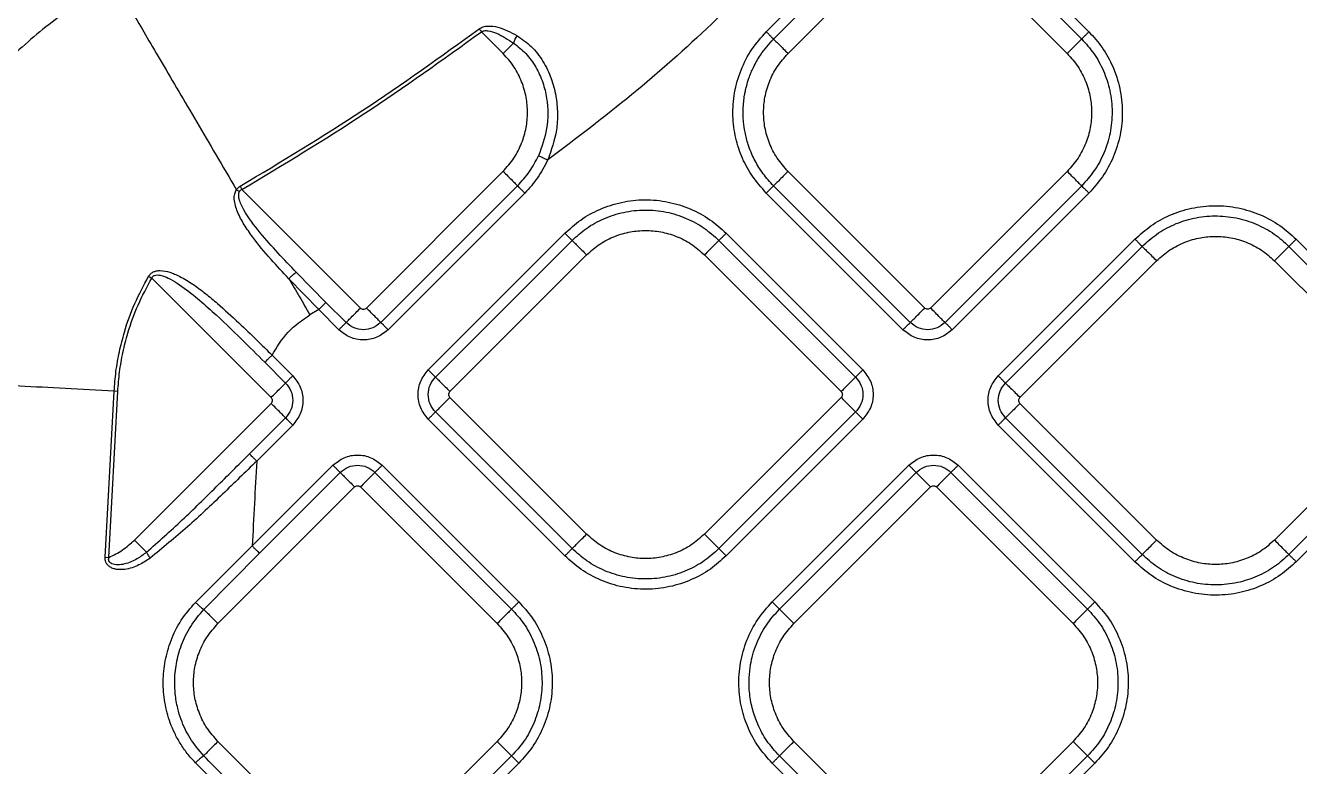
# Model space of a CAD drawing. Extents: x 832 to 912, y 781 to 934.
# Drawn here: x 866.06 to 872.2, y 847.7 to 851.27 of the extents above; entities that cross this region are included whole.
import ezdxf

# ---------------------------------------------------------------- set-up
doc = ezdxf.new("R2010")
doc.units = 0
doc.header["$MEASUREMENT"] = 0
doc.layers.add('1', color=4, linetype='Continuous')

# ---------------------------------------------------------------- blocks, each defined once
blk = doc.blocks.new('2026 SOVEREIGN HL')
at = {"layer": '1', "color": 3, "linetype": 'Continuous', "lineweight": 25}
for p, q in [((37.9011, 54.1436), (38.5599, 54.8024)), ((38.7974, 54.8024), (39.4562, 54.1436)), ((37.936, 54.1088), (38.5948, 54.7676)), ((38.7625, 54.7676), (39.4213, 54.1088)), ((38.0057, 54.039), (38.6645, 54.6979)), ((38.6928, 54.6979), (39.3516, 54.039)), ((36.6322, 54.0391), (36.5275, 54.1438)), ((36.6322, 53.471), (35.9734, 52.8121)), ((38.6645, 52.8121), (38.0057, 53.4709)), ((39.3516, 53.4709), (38.6928, 52.8121)), ((35.3471, 53.3826), (35.3616, 53.3731)), ((35.3645, 53.3989), (35.3735, 53.3838)), ((35.3735, 53.3838), (35.9451, 52.8121)), ((36.7019, 53.4012), (36.0431, 52.7424)), ((38.5948, 52.7424), (37.936, 53.4012)), ((39.4213, 53.4012), (38.7625, 52.7424)), ((36.7368, 53.3664), (36.078, 52.7076)), ((38.5599, 52.7076), (37.9011, 53.3664)), ((39.4562, 53.3664), (38.7974, 52.7076)), ((36.2715, 52.514), (36.9303, 53.1728)), ((36.3064, 52.4792), (36.9652, 53.138)), ((37.6728, 53.138), (38.3316, 52.4792)), ((37.7076, 53.1728), (38.3664, 52.514)), ((39.0194, 52.4855), (39.6782, 53.1443)), ((40.4555, 53.1443), (41.1143, 52.4855)), ((36.3761, 52.4094), (37.0349, 53.0683)), ((37.603, 53.0683), (38.2619, 52.4094)), ((39.0543, 52.4506), (39.7131, 53.1095)), ((40.4207, 53.1095), (41.0795, 52.4506)), ((39.124, 52.3809), (39.7828, 53.0397)), ((40.3509, 53.0397), (41.0098, 52.3809)), ((35.5139, 52.3809), (34.9387, 52.9561)), ((35.7435, 52.8045), (35.5992, 52.9535)), ((35.6362, 52.9835), (35.7784, 52.8394)), ((35.7784, 52.8394), (35.8754, 52.7424)), ((35.7435, 52.8045), (35.7014, 52.7797)), ((35.8405, 52.7076), (35.7435, 52.8045)), ((35.5185, 52.5854), (35.6185, 52.4855)), ((35.5836, 52.4506), (35.4837, 52.5506)), ((34.7142, 51.6107), (34.7574, 52.4108)), ((34.7318, 51.6097), (34.775, 52.4098)), ((34.775, 52.4098), (34.7574, 52.4108)), ((34.8551, 51.6938), (35.5139, 52.3526)), ((37.0349, 51.7223), (36.3761, 52.3812)), ((38.2619, 52.3812), (37.603, 51.7223)), ((39.7828, 51.6938), (39.124, 52.3526)), ((41.0098, 52.3526), (40.3509, 51.6938)), ((35.4098, 52.1091), (35.5836, 52.2829)), ((36.9303, 51.6178), (36.2715, 52.2766)), ((36.9652, 51.6526), (36.3064, 52.3114)), ((38.3316, 52.3114), (37.6728, 51.6526)), ((38.3664, 52.2766), (37.7076, 51.6178)), ((39.7131, 51.6241), (39.0543, 52.2829)), ((41.0795, 52.2829), (40.4207, 51.6241)), ((35.6185, 52.248), (35.4446, 52.0742)), ((39.6782, 51.5892), (39.0194, 52.248)), ((41.1143, 52.248), (40.4555, 51.5892)), ((35.4227, 51.6652), (35.812, 52.0545)), ((35.4575, 51.6303), (35.8469, 52.0197)), ((36.0146, 52.0197), (36.6734, 51.3608)), ((36.0495, 52.0545), (36.7083, 51.3957)), ((37.9296, 51.3957), (38.5884, 52.0545)), ((37.9645, 51.3609), (38.6233, 52.0197)), ((38.791, 52.0197), (39.4499, 51.3609)), ((38.8259, 52.0545), (39.4847, 51.3957)), ((35.2578, 51.2911), (35.9166, 51.9499)), ((35.9449, 51.9499), (36.6037, 51.2911)), ((38.0342, 51.2911), (38.693, 51.95)), ((38.7213, 51.95), (39.3801, 51.2911)), ((35.1494, 51.3934), (35.4227, 51.6652)), ((34.7142, 51.6107), (34.7318, 51.6097)), ((35.1898, 51.3591), (35.4575, 51.6303)), ((35.9166, 50.0642), (35.2578, 50.723)), ((36.6037, 50.723), (35.9449, 50.0642)), ((38.693, 50.0642), (38.0342, 50.723)), ((39.3801, 50.723), (38.7213, 50.0642)), ((36.6734, 50.6533), (36.0146, 49.9945)), ((36.7083, 50.6184), (36.0495, 49.9596)), ((38.5884, 49.9597), (37.9296, 50.6185)), ((38.6233, 49.9945), (37.9645, 50.6533)), ((39.4499, 50.6533), (38.791, 49.9945)), ((39.4847, 50.6185), (38.8259, 49.9597))]:
    blk.add_line(p, q, dxfattribs=at)
for points, knots in [([(38.3125, 54.9421), (38.2081, 54.8085), (37.9986, 54.5407), (37.6399, 54.1761), (37.2569, 53.8354), (36.9842, 53.6291), (36.8477, 53.5259)], [0, 0, 0, 0, 0.2486288, 0.4985175, 0.7490669, 1, 1, 1, 1]), ([(34.7558, 54.3886), (34.6702, 54.3357), (34.4992, 54.2301), (34.2689, 54.0358), (34.0622, 53.8189), (33.8835, 53.5799), (33.735, 53.3228), (33.6187, 53.0513), (33.5483, 52.8106), (33.5152, 52.6377), (33.5028, 52.5497), (33.4977, 52.5072), (33.4957, 52.4886), (33.4949, 52.4804)], [0, 0, 0, 0, 0.1253153, 0.2503402, 0.3753386, 0.5002902, 0.6252126, 0.7501247, 0.8750362, 0.9450111, 0.9758213, 0.9893414, 1, 1, 1, 1]), ([(34.7558, 54.3886), (34.7696, 54.365), (34.7973, 54.3179), (34.8518, 54.2252), (34.9151, 54.1176), (34.9873, 53.9947), (35.0674, 53.8584), (35.1547, 53.7098), (35.2478, 53.5514), (35.314, 53.4389), (35.3471, 53.3826)], [0, 0, 0, 0, 0.125002, 0.2500043, 0.3750031, 0.5000027, 0.6250016, 0.7500015, 0.8750014, 1, 1, 1, 1]), ([(36.5169, 54.1578), (36.5231, 54.1615), (36.5362, 54.1692), (36.5676, 54.1732), (36.625, 54.1646), (36.669, 54.1415), (36.6989, 54.1257)], [0, 0, 0, 0, 0.1062475, 0.2282362, 0.4743518, 1, 1, 1, 1]), ([(35.3645, 53.3989), (35.5634, 53.5184), (35.9581, 53.7554), (36.3316, 54.0244), (36.5169, 54.1578)], [0, 0, 0, 0, 0.504019, 1, 1, 1, 1]), ([(35.3735, 53.3838), (35.5726, 53.5034), (35.9678, 53.7408), (36.3419, 54.0101), (36.5275, 54.1438)], [0, 0, 0, 0, 0.503895, 1, 1, 1, 1]), ([(36.5169, 54.1578), (36.5187, 54.1556), (36.5221, 54.151), (36.5257, 54.1462), (36.5275, 54.1438)], [0, 0, 0, 0, 0.500001, 1, 1, 1, 1]), ([(36.5275, 54.1438), (36.5298, 54.145), (36.5345, 54.1475), (36.5457, 54.1496), (36.5685, 54.1484), (36.6177, 54.1313), (36.6559, 54.1066), (36.6825, 54.0894)], [0, 0, 0, 0, 0.0444506, 0.0918157, 0.1968995, 0.4413526, 1, 1, 1, 1]), ([(36.6989, 54.1257), (36.6971, 54.1226), (36.6935, 54.1164), (36.6889, 54.1068), (36.685, 54.0975), (36.6833, 54.0921), (36.6825, 54.0894)], [0, 0, 0, 0, 0.25, 0.499995, 0.750002, 1, 1, 1, 1]), ([(36.6989, 54.1257), (36.7229, 54.1092), (36.7719, 54.0754), (36.8268, 54.0026), (36.8663, 53.9211), (36.8888, 53.8359), (36.8963, 53.7521), (36.8906, 53.6466), (36.8647, 53.5736), (36.8477, 53.5259)], [0, 0, 0, 0, 0.1327142, 0.2706824, 0.4065145, 0.536596, 0.6602248, 0.7781347, 1, 1, 1, 1]), ([(37.9011, 53.3664), (37.8778, 53.3924), (37.8323, 53.4431), (37.7835, 53.5337), (37.7506, 53.632), (37.7367, 53.7393), (37.7446, 53.851), (37.7759, 53.9599), (37.8273, 54.0607), (37.8767, 54.1162), (37.9011, 54.1436)], [0, 0, 0, 0, 0.1214423, 0.2362883, 0.355187, 0.4805473, 0.6103284, 0.7419905, 0.8727673, 1, 1, 1, 1]), ([(37.936, 53.4012), (37.927, 53.4106), (37.9093, 53.4291), (37.8858, 53.459), (37.865, 53.4897), (37.8469, 53.5213), (37.8349, 53.5461), (37.8238, 53.5722), (37.811, 53.6069), (37.7984, 53.6556), (37.7916, 53.7027), (37.7893, 53.7405), (37.7894, 53.7727), (37.7917, 53.8056), (37.7955, 53.8339), (37.8002, 53.8588), (37.8066, 53.8864), (37.8184, 53.9251), (37.8353, 53.9659), (37.8546, 54.0025), (37.8838, 54.0506), (37.9137, 54.0839), (37.936, 54.1088)], [0, 0, 0, 0, 0.04945, 0.097843, 0.145077, 0.191069, 0.2366, 0.250316, 0.299441, 0.377797, 0.441722, 0.480769, 0.522423, 0.564464, 0.606802, 0.631411, 0.661242, 0.714856, 0.78586, 0.829518, 0.872872, 1, 1, 1, 1]), ([(37.9011, 54.1436), (37.905, 54.1397), (37.9132, 54.1316), (37.9241, 54.1206), (37.9327, 54.1121), (37.9349, 54.1099), (37.936, 54.1088)], [0, 0, 0, 0, 0.2364496, 0.4921001, 0.7520563, 1, 1, 1, 1]), ([(37.936, 54.1088), (37.9382, 54.1066), (37.9427, 54.1021), (37.9597, 54.0851), (37.9816, 54.0632), (37.9979, 54.0469), (38.0057, 54.039)], [0, 0, 0, 0, 0.247941, 0.507922, 0.763554, 1, 1, 1, 1]), ([(39.4213, 54.1088), (39.4192, 54.1066), (39.4147, 54.1021), (39.3977, 54.0851), (39.3757, 54.0632), (39.3595, 54.0469), (39.3516, 54.039)], [0, 0, 0, 0, 0.2479412, 0.5079225, 0.7635544, 1, 1, 1, 1]), ([(39.4562, 54.1436), (39.4523, 54.1397), (39.4442, 54.1316), (39.4332, 54.1206), (39.4247, 54.1121), (39.4224, 54.1099), (39.4213, 54.1088)], [0, 0, 0, 0, 0.23645, 0.4921, 0.752056, 1, 1, 1, 1]), ([(39.4213, 54.1088), (39.4415, 54.0863), (39.4831, 54.0401), (39.5292, 53.9556), (39.5602, 53.8605), (39.5714, 53.7584), (39.5616, 53.6555), (39.5311, 53.5586), (39.4847, 53.4718), (39.4421, 53.4243), (39.4213, 53.4012)], [0, 0, 0, 0, 0.11509, 0.237016, 0.364588, 0.495523, 0.627141, 0.756681, 0.881633, 1, 1, 1, 1]), ([(39.4562, 54.1436), (39.4784, 54.119), (39.5241, 54.0682), (39.5746, 53.9754), (39.6088, 53.8709), (39.6211, 53.7587), (39.6102, 53.6457), (39.5768, 53.5393), (39.5258, 53.4439), (39.479, 53.3917), (39.4562, 53.3664)], [0, 0, 0, 0, 0.11509, 0.237017, 0.364589, 0.495523, 0.627141, 0.756681, 0.881634, 1, 1, 1, 1]), ([(36.6825, 54.0894), (36.6788, 54.0857), (36.6716, 54.0785), (36.6587, 54.0656), (36.6455, 54.0524), (36.6366, 54.0434), (36.6322, 54.0391)], [0, 0, 0, 0, 0.262682, 0.519984, 0.766999, 1, 1, 1, 1]), ([(36.6825, 54.0894), (36.7031, 54.0734), (36.7451, 54.0407), (36.7919, 53.9744), (36.8254, 53.9008), (36.8494, 53.8015), (36.8511, 53.6783), (36.8186, 53.5893), (36.8029, 53.5465)], [0, 0, 0, 0, 0.131196, 0.26787, 0.402963, 0.532947, 0.775167, 1, 1, 1, 1]), ([(36.6322, 53.471), (36.6506, 53.4917), (36.6869, 53.5327), (36.7236, 53.6053), (36.7453, 53.68), (36.7521, 53.755), (36.7453, 53.83), (36.7236, 53.9047), (36.6869, 53.9774), (36.6506, 54.0184), (36.6322, 54.0391)], [0, 0, 0, 0, 0.131359, 0.259989, 0.383484, 0.5, 0.616516, 0.740011, 0.868641, 1, 1, 1, 1]), ([(38.0057, 53.4709), (37.9873, 53.4916), (37.951, 53.5326), (37.9143, 53.6053), (37.8926, 53.68), (37.8858, 53.755), (37.8926, 53.83), (37.9143, 53.9047), (37.951, 53.9774), (37.9873, 54.0183), (38.0057, 54.039)], [0, 0, 0, 0, 0.13136, 0.259989, 0.383484, 0.5, 0.616517, 0.740011, 0.86864, 1, 1, 1, 1]), ([(39.3516, 54.039), (39.37, 54.0183), (39.4064, 53.9774), (39.443, 53.9047), (39.4647, 53.83), (39.4715, 53.755), (39.4647, 53.68), (39.443, 53.6053), (39.4064, 53.5326), (39.37, 53.4916), (39.3516, 53.4709)], [0, 0, 0, 0, 0.131359, 0.259988, 0.383483, 0.5, 0.616516, 0.740012, 0.868641, 1, 1, 1, 1]), ([(36.7019, 53.4012), (36.7221, 53.4234), (36.7623, 53.4673), (36.7894, 53.5202), (36.8029, 53.5465)], [0, 0, 0, 0, 0.5039701, 1, 1, 1, 1]), ([(36.8477, 53.5259), (36.8324, 53.4961), (36.8024, 53.438), (36.7583, 53.3898), (36.7368, 53.3664)], [0, 0, 0, 0, 0.513555, 1, 1, 1, 1]), ([(36.8029, 53.5465), (36.8044, 53.5458), (36.8072, 53.5445), (36.8179, 53.5396), (36.8318, 53.5332), (36.8424, 53.5284), (36.8477, 53.5259)], [0, 0, 0, 0, 0.249998, 0.49999, 0.749994, 1, 1, 1, 1]), ([(36.6322, 53.471), (36.64, 53.4631), (36.6563, 53.4469), (36.6782, 53.4249), (36.6953, 53.4079), (36.6997, 53.4034), (36.7019, 53.4012)], [0, 0, 0, 0, 0.236442, 0.492075, 0.752058, 1, 1, 1, 1]), ([(38.0057, 53.4709), (37.9979, 53.4631), (37.9816, 53.4468), (37.9597, 53.4249), (37.9427, 53.4079), (37.9382, 53.4034), (37.936, 53.4012)], [0, 0, 0, 0, 0.236443, 0.492076, 0.752057, 1, 1, 1, 1]), ([(39.4213, 53.4012), (39.4192, 53.4034), (39.4147, 53.4079), (39.3977, 53.4249), (39.3757, 53.4468), (39.3595, 53.4631), (39.3516, 53.4709)], [0, 0, 0, 0, 0.247943, 0.507925, 0.763557, 1, 1, 1, 1]), ([(35.5992, 52.9535), (35.5704, 52.9844), (35.5094, 53.0496), (35.437, 53.136), (35.3837, 53.2129), (35.3511, 53.2731), (35.3356, 53.3241), (35.3364, 53.3616), (35.3437, 53.376), (35.3471, 53.3826)], [0, 0, 0, 0, 0.239949, 0.506613, 0.646277, 0.784393, 0.907957, 0.958227, 1, 1, 1, 1]), ([(35.3471, 53.3826), (35.3495, 53.3858), (35.3544, 53.3923), (35.3612, 53.3967), (35.3645, 53.3989)], [0, 0, 0, 0, 0.507812, 1, 1, 1, 1]), ([(35.6362, 52.9835), (35.5763, 53.0461), (35.4845, 53.142), (35.3936, 53.2614), (35.3617, 53.3256), (35.3571, 53.354), (35.3584, 53.3662), (35.3606, 53.3709), (35.3616, 53.3731)], [0, 0, 0, 0, 0.526928, 0.807652, 0.924998, 0.968044, 0.985189, 1, 1, 1, 1]), ([(35.3735, 53.3838), (35.3711, 53.3825), (35.3662, 53.3799), (35.3631, 53.3754), (35.3616, 53.3731)], [0, 0, 0, 0, 0.495509, 1, 1, 1, 1]), ([(36.7368, 53.3664), (36.7329, 53.3703), (36.7247, 53.3784), (36.7138, 53.3894), (36.7053, 53.3979), (36.703, 53.4001), (36.7019, 53.4012)], [0, 0, 0, 0, 0.236444, 0.492096, 0.752054, 1, 1, 1, 1]), ([(37.936, 53.4012), (37.9349, 53.4001), (37.9327, 53.3979), (37.9241, 53.3894), (37.9132, 53.3784), (37.905, 53.3703), (37.9011, 53.3664)], [0, 0, 0, 0, 0.247943, 0.507904, 0.763555, 1, 1, 1, 1]), ([(39.4562, 53.3664), (39.4523, 53.3703), (39.4442, 53.3784), (39.4332, 53.3894), (39.4247, 53.3979), (39.4224, 53.4001), (39.4213, 53.4012)], [0, 0, 0, 0, 0.236445, 0.492097, 0.752057, 1, 1, 1, 1]), ([(36.9303, 53.1728), (36.955, 53.195), (37.0057, 53.2407), (37.0985, 53.2913), (37.203, 53.3254), (37.3153, 53.3377), (37.4282, 53.3269), (37.5347, 53.2934), (37.6301, 53.2424), (37.6822, 53.1956), (37.7076, 53.1728)], [0, 0, 0, 0, 0.11509, 0.237016, 0.364589, 0.495523, 0.627141, 0.756681, 0.881633, 1, 1, 1, 1]), ([(36.9652, 53.138), (36.9876, 53.1582), (37.0338, 53.1998), (37.1183, 53.2458), (37.2134, 53.2768), (37.3156, 53.288), (37.4184, 53.2782), (37.5153, 53.2478), (37.6022, 53.2013), (37.6496, 53.1587), (37.6728, 53.138)], [0, 0, 0, 0, 0.11509, 0.237016, 0.364589, 0.495522, 0.62714, 0.756681, 0.881633, 1, 1, 1, 1]), ([(39.6782, 53.1443), (39.7029, 53.1665), (39.7536, 53.2122), (39.8464, 53.2628), (39.9509, 53.2969), (40.0632, 53.3092), (40.1761, 53.2983), (40.2826, 53.2649), (40.378, 53.2139), (40.4301, 53.1671), (40.4555, 53.1443)], [0, 0, 0, 0, 0.11509, 0.237017, 0.364589, 0.495523, 0.627141, 0.756681, 0.881633, 1, 1, 1, 1]), ([(39.7131, 53.1095), (39.7355, 53.1297), (39.7817, 53.1712), (39.8662, 53.2173), (39.9613, 53.2483), (40.0635, 53.2595), (40.1663, 53.2497), (40.2632, 53.2193), (40.3501, 53.1728), (40.3975, 53.1302), (40.4207, 53.1095)], [0, 0, 0, 0, 0.115089, 0.237016, 0.364589, 0.495523, 0.627141, 0.756681, 0.881633, 1, 1, 1, 1]), ([(37.0349, 53.0683), (37.0556, 53.0866), (37.0966, 53.123), (37.1693, 53.1596), (37.244, 53.1813), (37.319, 53.1881), (37.394, 53.1813), (37.4687, 53.1596), (37.5413, 53.123), (37.5823, 53.0866), (37.603, 53.0683)], [0, 0, 0, 0, 0.131359, 0.259989, 0.383484, 0.5, 0.616516, 0.740011, 0.868641, 1, 1, 1, 1]), ([(36.9303, 53.1728), (36.9342, 53.1689), (36.9424, 53.1608), (36.9534, 53.1498), (36.9619, 53.1413), (36.9641, 53.1391), (36.9652, 53.138)], [0, 0, 0, 0, 0.2364509, 0.4921013, 0.7520564, 1, 1, 1, 1]), ([(36.9652, 53.138), (36.9674, 53.1358), (36.9719, 53.1313), (36.9889, 53.1143), (37.0108, 53.0924), (37.0271, 53.0761), (37.0349, 53.0683)], [0, 0, 0, 0, 0.247941, 0.507922, 0.763554, 1, 1, 1, 1]), ([(37.6728, 53.138), (37.6706, 53.1358), (37.6661, 53.1313), (37.6491, 53.1143), (37.6271, 53.0924), (37.6109, 53.0761), (37.603, 53.0683)], [0, 0, 0, 0, 0.247941, 0.507923, 0.763554, 1, 1, 1, 1]), ([(37.7076, 53.1728), (37.7037, 53.1689), (37.6956, 53.1608), (37.6846, 53.1498), (37.6761, 53.1413), (37.6738, 53.1391), (37.6728, 53.138)], [0, 0, 0, 0, 0.2364508, 0.4921011, 0.7520561, 1, 1, 1, 1]), ([(39.6782, 53.1443), (39.6821, 53.1404), (39.6903, 53.1323), (39.7013, 53.1213), (39.7098, 53.1128), (39.712, 53.1106), (39.7131, 53.1095)], [0, 0, 0, 0, 0.236445, 0.492097, 0.752057, 1, 1, 1, 1]), ([(39.7828, 53.0397), (39.8035, 53.0581), (39.8445, 53.0945), (39.9172, 53.1311), (39.9919, 53.1528), (40.0669, 53.1596), (40.1419, 53.1528), (40.2166, 53.1311), (40.2892, 53.0945), (40.3302, 53.0581), (40.3509, 53.0397)], [0, 0, 0, 0, 0.131359, 0.259988, 0.383484, 0.5, 0.616516, 0.740012, 0.868641, 1, 1, 1, 1]), ([(40.4555, 53.1443), (40.4516, 53.1404), (40.4435, 53.1323), (40.4325, 53.1213), (40.424, 53.1128), (40.4217, 53.1106), (40.4207, 53.1095)], [0, 0, 0, 0, 0.236445, 0.492097, 0.752057, 1, 1, 1, 1]), ([(39.7131, 53.1095), (39.7153, 53.1073), (39.7198, 53.1028), (39.7368, 53.0858), (39.7587, 53.0638), (39.775, 53.0476), (39.7828, 53.0397)], [0, 0, 0, 0, 0.247943, 0.507925, 0.763557, 1, 1, 1, 1]), ([(40.4207, 53.1095), (40.4185, 53.1073), (40.414, 53.1028), (40.397, 53.0858), (40.375, 53.0638), (40.3588, 53.0476), (40.3509, 53.0397)], [0, 0, 0, 0, 0.247943, 0.507924, 0.763557, 1, 1, 1, 1]), ([(34.7574, 52.4108), (34.7599, 52.4426), (34.7648, 52.5066), (34.7816, 52.6019), (34.8097, 52.712), (34.8535, 52.8354), (34.9002, 52.9217), (34.9235, 52.965)], [0, 0, 0, 0, 0.163851, 0.329937, 0.49661, 0.747366, 1, 1, 1, 1]), ([(34.775, 52.4098), (34.7774, 52.4411), (34.7823, 52.5043), (34.7989, 52.5983), (34.8265, 52.7068), (34.8698, 52.8284), (34.9157, 52.9134), (34.9387, 52.9561)], [0, 0, 0, 0, 0.163913, 0.330018, 0.496696, 0.747429, 1, 1, 1, 1]), ([(34.9235, 52.965), (34.9265, 52.9692), (34.9325, 52.9778), (34.9459, 52.9867), (34.9619, 52.9919), (34.9891, 52.994), (35.0189, 52.9876), (35.0499, 52.976), (35.0878, 52.9582), (35.1379, 52.9273), (35.1979, 52.8826), (35.272, 52.8207), (35.354, 52.7454), (35.4411, 52.6617), (35.4941, 52.6094), (35.5185, 52.5854)], [0, 0, 0, 0, 0.020197, 0.040476, 0.062486, 0.087547, 0.150963, 0.185758, 0.223943, 0.322277, 0.424986, 0.5253, 0.707951, 0.865805, 1, 1, 1, 1]), ([(34.9235, 52.965), (34.926, 52.9635), (34.931, 52.9606), (34.9361, 52.9576), (34.9387, 52.9561)], [0, 0, 0, 0, 0.500014, 1, 1, 1, 1]), ([(34.9387, 52.9561), (34.9403, 52.9589), (34.9427, 52.9631), (34.9479, 52.9671), (34.9547, 52.9704), (34.9658, 52.972), (34.9885, 52.9692), (35.0216, 52.9558), (35.0787, 52.9222), (35.1492, 52.8679), (35.2526, 52.777), (35.3634, 52.6703), (35.4469, 52.5872), (35.4837, 52.5506)], [0, 0, 0, 0, 0.013273, 0.020167, 0.027584, 0.045019, 0.067216, 0.125964, 0.197402, 0.351913, 0.504949, 0.781768, 1, 1, 1, 1]), ([(35.6362, 52.9835), (35.6345, 52.9827), (35.6312, 52.981), (35.6222, 52.974), (35.6112, 52.9647), (35.6032, 52.9572), (35.5992, 52.9535)], [0, 0, 0, 0, 0.2500147, 0.5000134, 0.7500053, 1, 1, 1, 1]), ([(35.5992, 52.9535), (35.6162, 52.9246), (35.6502, 52.8668), (35.6843, 52.8087), (35.7014, 52.7797)], [0, 0, 0, 0, 0.500004, 1, 1, 1, 1]), ([(35.7784, 52.8394), (35.7773, 52.8383), (35.7751, 52.8361), (35.7666, 52.8276), (35.7556, 52.8166), (35.7475, 52.8085), (35.7435, 52.8045)], [0, 0, 0, 0, 0.247945, 0.507901, 0.763552, 1, 1, 1, 1]), ([(35.5185, 52.5854), (35.5423, 52.6245), (35.5895, 52.7022), (35.6643, 52.754), (35.7014, 52.7797)], [0, 0, 0, 0, 0.502913, 1, 1, 1, 1]), ([(35.8754, 52.7424), (35.8776, 52.7446), (35.8821, 52.7491), (35.8991, 52.7661), (35.921, 52.788), (35.9373, 52.8043), (35.9451, 52.8121)], [0, 0, 0, 0, 0.247941, 0.507924, 0.763554, 1, 1, 1, 1]), ([(35.9451, 52.8121), (35.9472, 52.8105), (35.9513, 52.8073), (35.9592, 52.8058), (35.9672, 52.8073), (35.9713, 52.8105), (35.9734, 52.8121)], [0, 0, 0, 0, 0.2502254, 0.5, 0.7497746, 1, 1, 1, 1]), ([(36.0431, 52.7424), (36.0409, 52.7446), (36.0365, 52.7491), (36.0195, 52.7661), (35.9975, 52.788), (35.9812, 52.8043), (35.9734, 52.8121)], [0, 0, 0, 0, 0.247332, 0.507095, 0.762967, 1, 1, 1, 1]), ([(38.5948, 52.7424), (38.597, 52.7446), (38.6015, 52.7491), (38.6185, 52.7661), (38.6404, 52.788), (38.6567, 52.8043), (38.6645, 52.8121)], [0, 0, 0, 0, 0.247941, 0.507925, 0.763557, 1, 1, 1, 1]), ([(38.6928, 52.8121), (38.6907, 52.8105), (38.6866, 52.8072), (38.6787, 52.8058), (38.6707, 52.8072), (38.6666, 52.8105), (38.6645, 52.8121)], [0, 0, 0, 0, 0.2502254, 0.5, 0.7497746, 1, 1, 1, 1]), ([(38.7625, 52.7424), (38.7603, 52.7446), (38.7559, 52.749), (38.7389, 52.766), (38.717, 52.788), (38.7007, 52.8043), (38.6928, 52.8121)], [0, 0, 0, 0, 0.2473322, 0.507094, 0.762967, 1, 1, 1, 1]), ([(35.8405, 52.7076), (35.8444, 52.7115), (35.8526, 52.7196), (35.8635, 52.7306), (35.872, 52.7391), (35.8743, 52.7413), (35.8754, 52.7424)], [0, 0, 0, 0, 0.2364486, 0.4920971, 0.7520568, 1, 1, 1, 1]), ([(36.078, 52.7076), (36.0606, 52.6939), (36.0259, 52.6664), (35.9592, 52.6544), (35.8926, 52.6664), (35.8579, 52.6939), (35.8405, 52.7076)], [0, 0, 0, 0, 0.25007, 0.500017, 0.749932, 1, 1, 1, 1]), ([(36.0431, 52.7424), (36.0308, 52.7328), (36.0063, 52.7134), (35.9592, 52.7048), (35.9122, 52.7134), (35.8877, 52.7328), (35.8754, 52.7424)], [0, 0, 0, 0, 0.249876, 0.500013, 0.750138, 1, 1, 1, 1]), ([(36.078, 52.7076), (36.0738, 52.7117), (36.0656, 52.72), (36.0547, 52.7308), (36.0464, 52.7391), (36.0442, 52.7413), (36.0431, 52.7424)], [0, 0, 0, 0, 0.250005, 0.500013, 0.750002, 1, 1, 1, 1]), ([(38.5599, 52.7076), (38.5638, 52.7115), (38.572, 52.7196), (38.583, 52.7306), (38.5915, 52.7391), (38.5937, 52.7413), (38.5948, 52.7424)], [0, 0, 0, 0, 0.2364486, 0.4920971, 0.7520558, 1, 1, 1, 1]), ([(38.7974, 52.7076), (38.78, 52.6938), (38.7453, 52.6664), (38.6787, 52.6543), (38.612, 52.6664), (38.5773, 52.6938), (38.5599, 52.7076)], [0, 0, 0, 0, 0.250067, 0.499983, 0.74993, 1, 1, 1, 1]), ([(38.7625, 52.7424), (38.7503, 52.7327), (38.7257, 52.7134), (38.6787, 52.7048), (38.6316, 52.7134), (38.6071, 52.7327), (38.5948, 52.7424)], [0, 0, 0, 0, 0.249862, 0.499986, 0.750124, 1, 1, 1, 1]), ([(38.7974, 52.7076), (38.7933, 52.7117), (38.785, 52.72), (38.7742, 52.7308), (38.7659, 52.7391), (38.7636, 52.7413), (38.7625, 52.7424)], [0, 0, 0, 0, 0.250006, 0.500014, 0.750005, 1, 1, 1, 1]), ([(35.4837, 52.5506), (35.4848, 52.5517), (35.487, 52.5539), (35.4953, 52.5622), (35.5061, 52.573), (35.5144, 52.5813), (35.5185, 52.5854)], [0, 0, 0, 0, 0.249996, 0.4999872, 0.7500007, 1, 1, 1, 1]), ([(36.2715, 52.2766), (36.2578, 52.2939), (36.2304, 52.3287), (36.2183, 52.3953), (36.2304, 52.4619), (36.2578, 52.4967), (36.2715, 52.514)], [0, 0, 0, 0, 0.2500706, 0.5000178, 0.7499325, 1, 1, 1, 1]), ([(36.2715, 52.514), (36.2754, 52.5101), (36.2836, 52.502), (36.2945, 52.491), (36.303, 52.4825), (36.3053, 52.4803), (36.3064, 52.4792)], [0, 0, 0, 0, 0.236448, 0.492099, 0.752057, 1, 1, 1, 1]), ([(38.3664, 52.514), (38.3623, 52.5099), (38.354, 52.5016), (38.3432, 52.4908), (38.3349, 52.4825), (38.3327, 52.4803), (38.3316, 52.4792)], [0, 0, 0, 0, 0.250006, 0.500011, 0.750005, 1, 1, 1, 1]), ([(38.3664, 52.514), (38.3801, 52.4967), (38.4076, 52.4619), (38.4196, 52.3953), (38.4076, 52.3287), (38.3801, 52.2939), (38.3664, 52.2766)], [0, 0, 0, 0, 0.2500675, 0.4999821, 0.7499291, 1, 1, 1, 1]), ([(34.7574, 52.4108), (34.678, 52.4151), (34.5191, 52.4239), (34.2997, 52.436), (34.0988, 52.4471), (33.9209, 52.4569), (33.7685, 52.4653), (33.645, 52.4721), (33.5496, 52.4774), (33.5131, 52.4794), (33.4949, 52.4804)], [0, 0, 0, 0, 0.124997, 0.249996, 0.374996, 0.499994, 0.624992, 0.74999, 0.874994, 1, 1, 1, 1]), ([(35.5139, 52.3809), (35.5217, 52.3887), (35.538, 52.405), (35.5599, 52.427), (35.5769, 52.444), (35.5814, 52.4485), (35.5836, 52.4506)], [0, 0, 0, 0, 0.236446, 0.492078, 0.752058, 1, 1, 1, 1]), ([(35.6185, 52.4855), (35.6143, 52.4814), (35.606, 52.4731), (35.5952, 52.4623), (35.5869, 52.454), (35.5847, 52.4518), (35.5836, 52.4506)], [0, 0, 0, 0, 0.250007, 0.500017, 0.750005, 1, 1, 1, 1]), ([(35.5836, 52.4506), (35.5933, 52.4384), (35.6126, 52.4138), (35.6212, 52.3668), (35.6126, 52.3197), (35.5933, 52.2952), (35.5836, 52.2829)], [0, 0, 0, 0, 0.249862, 0.499985, 0.750124, 1, 1, 1, 1]), ([(35.6185, 52.4855), (35.6322, 52.4682), (35.6596, 52.4334), (35.6717, 52.3668), (35.6596, 52.3001), (35.6322, 52.2654), (35.6185, 52.248)], [0, 0, 0, 0, 0.250068, 0.499982, 0.749929, 1, 1, 1, 1]), ([(36.3064, 52.3114), (36.2967, 52.3237), (36.2774, 52.3482), (36.2688, 52.3953), (36.2774, 52.4424), (36.2967, 52.4669), (36.3064, 52.4792)], [0, 0, 0, 0, 0.2498743, 0.5000131, 0.7501398, 1, 1, 1, 1]), ([(36.3064, 52.4792), (36.3086, 52.477), (36.3131, 52.4725), (36.3301, 52.4555), (36.352, 52.4335), (36.3683, 52.4173), (36.3761, 52.4094)], [0, 0, 0, 0, 0.247942, 0.507925, 0.763558, 1, 1, 1, 1]), ([(38.3316, 52.4792), (38.3294, 52.477), (38.3249, 52.4725), (38.3079, 52.4555), (38.286, 52.4336), (38.2697, 52.4173), (38.2619, 52.4094)], [0, 0, 0, 0, 0.2473322, 0.507094, 0.762967, 1, 1, 1, 1]), ([(38.3316, 52.4792), (38.3412, 52.4669), (38.3606, 52.4424), (38.3692, 52.3953), (38.3606, 52.3482), (38.3412, 52.3237), (38.3316, 52.3114)], [0, 0, 0, 0, 0.24986, 0.499987, 0.750125, 1, 1, 1, 1]), ([(39.0194, 52.248), (39.0057, 52.2654), (38.9783, 52.3001), (38.9662, 52.3668), (38.9783, 52.4334), (39.0057, 52.4682), (39.0194, 52.4855)], [0, 0, 0, 0, 0.250071, 0.500018, 0.749932, 1, 1, 1, 1]), ([(39.0194, 52.4855), (39.0233, 52.4816), (39.0315, 52.4735), (39.0424, 52.4625), (39.0509, 52.454), (39.0532, 52.4517), (39.0543, 52.4506)], [0, 0, 0, 0, 0.2364464, 0.4920994, 0.7520566, 1, 1, 1, 1]), ([(39.0543, 52.2829), (39.0446, 52.2952), (39.0253, 52.3197), (39.0167, 52.3668), (39.0253, 52.4138), (39.0446, 52.4384), (39.0543, 52.4506)], [0, 0, 0, 0, 0.249877, 0.500015, 0.750138, 1, 1, 1, 1]), ([(39.0543, 52.4506), (39.0565, 52.4485), (39.061, 52.444), (39.078, 52.427), (39.0999, 52.405), (39.1162, 52.3887), (39.124, 52.3809)], [0, 0, 0, 0, 0.247942, 0.507923, 0.763555, 1, 1, 1, 1]), ([(36.3761, 52.3812), (36.3745, 52.3832), (36.3712, 52.3874), (36.3698, 52.3953), (36.3712, 52.4032), (36.3745, 52.4074), (36.3761, 52.4094)], [0, 0, 0, 0, 0.250217, 0.499992, 0.749768, 1, 1, 1, 1]), ([(38.2619, 52.4094), (38.2635, 52.4074), (38.2667, 52.4032), (38.2682, 52.3953), (38.2667, 52.3874), (38.2635, 52.3832), (38.2619, 52.3812)], [0, 0, 0, 0, 0.250236, 0.500008, 0.74978, 1, 1, 1, 1]), ([(35.5139, 52.3809), (35.5155, 52.3789), (35.5188, 52.3747), (35.5202, 52.3668), (35.5188, 52.3589), (35.5155, 52.3547), (35.5139, 52.3526)], [0, 0, 0, 0, 0.25022, 0.499992, 0.749764, 1, 1, 1, 1]), ([(35.5836, 52.2829), (35.5814, 52.2851), (35.5769, 52.2896), (35.5599, 52.3066), (35.538, 52.3285), (35.5217, 52.3448), (35.5139, 52.3526)], [0, 0, 0, 0, 0.247943, 0.507924, 0.763556, 1, 1, 1, 1]), ([(36.3064, 52.3114), (36.3086, 52.3136), (36.313, 52.3181), (36.33, 52.3351), (36.3519, 52.357), (36.3683, 52.3733), (36.3761, 52.3812)], [0, 0, 0, 0, 0.247332, 0.507093, 0.762968, 1, 1, 1, 1]), ([(38.3316, 52.3114), (38.3294, 52.3136), (38.3249, 52.3181), (38.3079, 52.3351), (38.286, 52.3571), (38.2697, 52.3733), (38.2619, 52.3812)], [0, 0, 0, 0, 0.247941, 0.507922, 0.763554, 1, 1, 1, 1]), ([(39.124, 52.3526), (39.1162, 52.3448), (39.0999, 52.3285), (39.078, 52.3066), (39.061, 52.2896), (39.0565, 52.2851), (39.0543, 52.2829)], [0, 0, 0, 0, 0.236443, 0.492076, 0.752057, 1, 1, 1, 1]), ([(39.124, 52.3526), (39.1224, 52.3547), (39.1191, 52.3589), (39.1177, 52.3668), (39.1191, 52.3747), (39.1224, 52.3789), (39.124, 52.3809)], [0, 0, 0, 0, 0.250235, 0.500008, 0.749781, 1, 1, 1, 1]), ([(35.6185, 52.248), (35.6143, 52.2522), (35.6059, 52.2606), (35.5949, 52.2716), (35.5868, 52.2798), (35.5846, 52.2819), (35.5836, 52.2829)], [0, 0, 0, 0, 0.247952, 0.50792, 0.763577, 1, 1, 1, 1]), ([(36.2715, 52.2766), (36.2757, 52.2807), (36.2839, 52.289), (36.2948, 52.2998), (36.3031, 52.3081), (36.3053, 52.3103), (36.3064, 52.3114)], [0, 0, 0, 0, 0.2500067, 0.5000136, 0.7500035, 1, 1, 1, 1]), ([(38.3664, 52.2766), (38.3625, 52.2805), (38.3544, 52.2886), (38.3434, 52.2996), (38.3349, 52.3081), (38.3327, 52.3103), (38.3316, 52.3114)], [0, 0, 0, 0, 0.2364466, 0.4920983, 0.7520554, 1, 1, 1, 1]), ([(39.0543, 52.2829), (39.0532, 52.2818), (39.0509, 52.2796), (39.0424, 52.2711), (39.0315, 52.2601), (39.0233, 52.252), (39.0194, 52.248)], [0, 0, 0, 0, 0.2479434, 0.5079006, 0.7635536, 1, 1, 1, 1]), ([(34.9137, 51.6352), (34.9714, 51.6866), (35.0856, 51.7882), (35.2489, 51.949), (35.3563, 52.0559), (35.4098, 52.1091)], [0, 0, 0, 0, 0.338972, 0.670738, 1, 1, 1, 1]), ([(35.4446, 52.0742), (35.4405, 52.0784), (35.4322, 52.0866), (35.4214, 52.0975), (35.4131, 52.1058), (35.4109, 52.108), (35.4098, 52.1091)], [0, 0, 0, 0, 0.250007, 0.500012, 0.750003, 1, 1, 1, 1]), ([(35.812, 52.0545), (35.8294, 52.0682), (35.8641, 52.0957), (35.9307, 52.1077), (35.9974, 52.0957), (36.0321, 52.0682), (36.0495, 52.0545)], [0, 0, 0, 0, 0.250071, 0.500017, 0.749932, 1, 1, 1, 1]), ([(38.5884, 52.0545), (38.6058, 52.0683), (38.6405, 52.0957), (38.7072, 52.1077), (38.7738, 52.0957), (38.8086, 52.0683), (38.8259, 52.0545)], [0, 0, 0, 0, 0.25007, 0.500017, 0.749933, 1, 1, 1, 1]), ([(35.4446, 52.0742), (35.3898, 52.0211), (35.2795, 51.9144), (35.1111, 51.754), (34.9915, 51.6562), (34.9308, 51.6066)], [0, 0, 0, 0, 0.327956, 0.65918, 1, 1, 1, 1]), ([(35.4446, 52.0742), (35.4409, 52.006), (35.4336, 51.8697), (35.4263, 51.7333), (35.4227, 51.6652)], [0, 0, 0, 0, 0.500116, 1, 1, 1, 1]), ([(35.812, 52.0545), (35.8161, 52.0504), (35.8244, 52.0421), (35.8353, 52.0313), (35.8436, 52.023), (35.8458, 52.0208), (35.8469, 52.0197)], [0, 0, 0, 0, 0.250008, 0.50001, 0.750003, 1, 1, 1, 1]), ([(35.8469, 52.0197), (35.8591, 52.0293), (35.8837, 52.0487), (35.9307, 52.0573), (35.9778, 52.0487), (36.0023, 52.0293), (36.0146, 52.0197)], [0, 0, 0, 0, 0.249877, 0.500015, 0.750139, 1, 1, 1, 1]), ([(35.8469, 52.0197), (35.8491, 52.0175), (35.8535, 52.013), (35.8705, 51.996), (35.8925, 51.9741), (35.9088, 51.9578), (35.9166, 51.9499)], [0, 0, 0, 0, 0.247332, 0.507094, 0.762967, 1, 1, 1, 1]), ([(36.0146, 52.0197), (36.0124, 52.0175), (36.0079, 52.013), (35.9909, 51.996), (35.969, 51.974), (35.9527, 51.9578), (35.9449, 51.9499)], [0, 0, 0, 0, 0.2479409, 0.5079229, 0.7635551, 1, 1, 1, 1]), ([(36.0495, 52.0545), (36.0456, 52.0506), (36.0374, 52.0425), (36.0265, 52.0315), (36.0179, 52.023), (36.0157, 52.0207), (36.0146, 52.0197)], [0, 0, 0, 0, 0.2364425, 0.4920985, 0.752056, 1, 1, 1, 1]), ([(38.5884, 52.0545), (38.5926, 52.0504), (38.6009, 52.0421), (38.6117, 52.0313), (38.62, 52.023), (38.6222, 52.0208), (38.6233, 52.0197)], [0, 0, 0, 0, 0.250006, 0.500009, 0.750002, 1, 1, 1, 1]), ([(38.6233, 52.0197), (38.6356, 52.0294), (38.6601, 52.0487), (38.7072, 52.0573), (38.7542, 52.0487), (38.7788, 52.0294), (38.791, 52.0197)], [0, 0, 0, 0, 0.249876, 0.500014, 0.750139, 1, 1, 1, 1]), ([(38.6233, 52.0197), (38.6255, 52.0175), (38.63, 52.013), (38.647, 51.9961), (38.6689, 51.9741), (38.6852, 51.9578), (38.693, 51.95)], [0, 0, 0, 0, 0.247332, 0.507094, 0.762968, 1, 1, 1, 1]), ([(38.791, 52.0197), (38.7889, 52.0175), (38.7844, 52.013), (38.7674, 51.996), (38.7454, 51.9741), (38.7291, 51.9578), (38.7213, 51.95)], [0, 0, 0, 0, 0.2479412, 0.5079228, 0.763555, 1, 1, 1, 1]), ([(38.8259, 52.0545), (38.822, 52.0506), (38.8139, 52.0425), (38.8029, 52.0315), (38.7944, 52.023), (38.7921, 52.0208), (38.791, 52.0197)], [0, 0, 0, 0, 0.236448, 0.4920972, 0.7520559, 1, 1, 1, 1]), ([(35.9166, 51.9499), (35.9187, 51.9516), (35.9228, 51.9548), (35.9307, 51.9563), (35.9387, 51.9548), (35.9428, 51.9516), (35.9449, 51.9499)], [0, 0, 0, 0, 0.250231, 0.5, 0.749769, 1, 1, 1, 1]), ([(38.693, 51.95), (38.6951, 51.9516), (38.6993, 51.9549), (38.7072, 51.9563), (38.7151, 51.9549), (38.7192, 51.9516), (38.7213, 51.95)], [0, 0, 0, 0, 0.250228, 0.499998, 0.749772, 1, 1, 1, 1]), ([(36.9652, 51.6526), (36.9674, 51.6548), (36.9719, 51.6593), (36.9889, 51.6763), (37.0108, 51.6982), (37.0271, 51.7145), (37.0349, 51.7223)], [0, 0, 0, 0, 0.247942, 0.507923, 0.763555, 1, 1, 1, 1]), ([(37.603, 51.7223), (37.5823, 51.704), (37.5413, 51.6676), (37.4687, 51.631), (37.394, 51.6093), (37.319, 51.6024), (37.244, 51.6093), (37.1693, 51.631), (37.0966, 51.6676), (37.0556, 51.704), (37.0349, 51.7223)], [0, 0, 0, 0, 0.131359, 0.259988, 0.383484, 0.5, 0.616516, 0.740012, 0.868641, 1, 1, 1, 1]), ([(37.603, 51.7223), (37.6109, 51.7145), (37.6271, 51.6982), (37.6491, 51.6763), (37.6661, 51.6593), (37.6706, 51.6548), (37.6728, 51.6526)], [0, 0, 0, 0, 0.236444, 0.492076, 0.752058, 1, 1, 1, 1]), ([(34.7318, 51.6097), (34.7541, 51.6208), (34.7992, 51.643), (34.8363, 51.6768), (34.8551, 51.6938)], [0, 0, 0, 0, 0.495613, 1, 1, 1, 1]), ([(34.9137, 51.6352), (34.91, 51.6389), (34.9025, 51.6464), (34.8876, 51.6613), (34.8715, 51.6774), (34.8604, 51.6885), (34.8551, 51.6938)], [0, 0, 0, 0, 0.260493, 0.518931, 0.767482, 1, 1, 1, 1]), ([(35.4227, 51.6652), (35.4266, 51.6613), (35.4347, 51.6531), (35.4457, 51.6422), (35.4542, 51.6337), (35.4564, 51.6314), (35.4575, 51.6303)], [0, 0, 0, 0, 0.236446, 0.492096, 0.752054, 1, 1, 1, 1]), ([(36.9303, 51.6178), (36.9342, 51.6217), (36.9424, 51.6298), (36.9534, 51.6408), (36.9619, 51.6493), (36.9641, 51.6515), (36.9652, 51.6526)], [0, 0, 0, 0, 0.2364485, 0.4920994, 0.7520569, 1, 1, 1, 1]), ([(37.6728, 51.6526), (37.6503, 51.6324), (37.6041, 51.5908), (37.5196, 51.5448), (37.4245, 51.5138), (37.3224, 51.5026), (37.2195, 51.5124), (37.1226, 51.5428), (37.0358, 51.5893), (36.9883, 51.6319), (36.9652, 51.6526)], [0, 0, 0, 0, 0.11509, 0.237016, 0.364588, 0.495523, 0.627141, 0.756681, 0.881633, 1, 1, 1, 1]), ([(37.6728, 51.6526), (37.6738, 51.6515), (37.6761, 51.6493), (37.6846, 51.6408), (37.6956, 51.6298), (37.7037, 51.6217), (37.7076, 51.6178)], [0, 0, 0, 0, 0.2479434, 0.5079009, 0.7635517, 1, 1, 1, 1]), ([(39.7131, 51.6241), (39.7153, 51.6263), (39.7198, 51.6308), (39.7368, 51.6478), (39.7587, 51.6697), (39.775, 51.686), (39.7828, 51.6938)], [0, 0, 0, 0, 0.247942, 0.507923, 0.763555, 1, 1, 1, 1]), ([(40.3509, 51.6938), (40.3302, 51.6755), (40.2892, 51.6391), (40.2166, 51.6025), (40.1419, 51.5808), (40.0669, 51.5739), (39.9919, 51.5808), (39.9172, 51.6025), (39.8445, 51.6391), (39.8035, 51.6755), (39.7828, 51.6938)], [0, 0, 0, 0, 0.131359, 0.259989, 0.383484, 0.5, 0.616516, 0.740011, 0.868641, 1, 1, 1, 1]), ([(40.4207, 51.6241), (40.4185, 51.6263), (40.414, 51.6308), (40.397, 51.6478), (40.375, 51.6697), (40.3588, 51.686), (40.3509, 51.6938)], [0, 0, 0, 0, 0.247942, 0.507923, 0.763555, 1, 1, 1, 1]), ([(34.9308, 51.6066), (34.9133, 51.5948), (34.8755, 51.5694), (34.8193, 51.5513), (34.7759, 51.5504), (34.7513, 51.5564), (34.7359, 51.5642), (34.7245, 51.5746), (34.7175, 51.5864), (34.7142, 51.5987), (34.7142, 51.6067), (34.7142, 51.6107)], [0, 0, 0, 0, 0.237543, 0.510751, 0.662638, 0.736763, 0.803759, 0.861341, 0.911227, 0.956612, 1, 1, 1, 1]), ([(34.9137, 51.6352), (34.8985, 51.6238), (34.866, 51.5994), (34.8178, 51.5791), (34.7803, 51.5733), (34.7593, 51.5749), (34.7465, 51.5786), (34.7372, 51.5848), (34.7319, 51.5928), (34.7303, 51.6014), (34.7313, 51.607), (34.7318, 51.6097)], [0, 0, 0, 0, 0.2565021, 0.5464824, 0.7019166, 0.7742408, 0.8359455, 0.885108, 0.9253411, 0.9623182, 1, 1, 1, 1]), ([(34.9137, 51.6352), (34.9145, 51.6333), (34.9163, 51.6294), (34.9203, 51.6223), (34.9251, 51.6146), (34.9289, 51.6093), (34.9308, 51.6066)], [0, 0, 0, 0, 0.249998, 0.499984, 0.749991, 1, 1, 1, 1]), ([(37.7076, 51.6178), (37.683, 51.5956), (37.6322, 51.5499), (37.5394, 51.4993), (37.4349, 51.4652), (37.3227, 51.4529), (37.2097, 51.4637), (37.1033, 51.4971), (37.0079, 51.5481), (36.9557, 51.595), (36.9303, 51.6178)], [0, 0, 0, 0, 0.11509, 0.237016, 0.364589, 0.495522, 0.62714, 0.756681, 0.881633, 1, 1, 1, 1]), ([(39.6782, 51.5892), (39.6821, 51.5932), (39.6903, 51.6013), (39.7013, 51.6123), (39.7098, 51.6208), (39.712, 51.623), (39.7131, 51.6241)], [0, 0, 0, 0, 0.236447, 0.492099, 0.752056, 1, 1, 1, 1]), ([(40.4555, 51.5892), (40.4309, 51.5671), (40.3801, 51.5214), (40.2873, 51.4708), (40.1828, 51.4367), (40.0706, 51.4244), (39.9576, 51.4352), (39.8512, 51.4686), (39.7558, 51.5196), (39.7036, 51.5665), (39.6782, 51.5892)], [0, 0, 0, 0, 0.11509, 0.237016, 0.364589, 0.495523, 0.627141, 0.756681, 0.881633, 1, 1, 1, 1]), ([(40.4207, 51.6241), (40.3982, 51.6039), (40.352, 51.5623), (40.2675, 51.5163), (40.1724, 51.4852), (40.0703, 51.474), (39.9674, 51.4839), (39.8705, 51.5143), (39.7837, 51.5607), (39.7362, 51.6034), (39.7131, 51.6241)], [0, 0, 0, 0, 0.1150897, 0.2370164, 0.3645886, 0.4955225, 0.6271406, 0.756681, 0.8816332, 1, 1, 1, 1]), ([(40.4555, 51.5892), (40.4516, 51.5932), (40.4435, 51.6013), (40.4325, 51.6123), (40.424, 51.6208), (40.4217, 51.623), (40.4207, 51.6241)], [0, 0, 0, 0, 0.236447, 0.492099, 0.752056, 1, 1, 1, 1]), ([(35.1495, 50.6204), (35.1359, 50.6351), (35.1089, 50.6644), (35.0759, 50.7124), (35.0486, 50.7618), (35.0209, 50.8269), (34.9991, 50.9106), (34.9913, 51.0119), (35.0012, 51.1126), (35.0296, 51.2127), (35.0768, 51.3102), (35.1251, 51.3656), (35.1494, 51.3934)], [0, 0, 0, 0, 0.07018, 0.140345, 0.204507, 0.268309, 0.389063, 0.506415, 0.623148, 0.74205, 0.870564, 1, 1, 1, 1]), ([(35.1892, 50.6544), (35.1658, 50.6819), (35.1209, 50.7345), (35.0836, 50.8147), (35.0616, 50.887), (35.0513, 50.9473), (35.0479, 51.0198), (35.0552, 51.0998), (35.0805, 51.1913), (35.1235, 51.2814), (35.1674, 51.3329), (35.1898, 51.3591)], [0, 0, 0, 0, 0.138864, 0.266361, 0.33834, 0.430854, 0.501861, 0.617925, 0.739106, 0.867208, 1, 1, 1, 1]), ([(35.1494, 51.3934), (35.1536, 51.3894), (35.162, 51.3814), (35.1741, 51.3708), (35.1842, 51.3626), (35.1879, 51.3602), (35.1898, 51.3591)], [0, 0, 0, 0, 0.24999, 0.499999, 0.750003, 1, 1, 1, 1]), ([(35.1898, 51.3591), (35.1926, 51.3563), (35.1984, 51.3505), (35.2153, 51.3336), (35.2358, 51.3131), (35.2506, 51.2983), (35.2578, 51.2911)], [0, 0, 0, 0, 0.252249, 0.512022, 0.765297, 1, 1, 1, 1]), ([(36.6734, 51.3608), (36.6712, 51.3586), (36.6667, 51.3542), (36.6497, 51.3371), (36.6278, 51.3152), (36.6115, 51.2989), (36.6037, 51.2911)], [0, 0, 0, 0, 0.2479413, 0.5079242, 0.7635551, 1, 1, 1, 1]), ([(36.7083, 51.3957), (36.7044, 51.3918), (36.6962, 51.3836), (36.6853, 51.3727), (36.6768, 51.3642), (36.6745, 51.3619), (36.6734, 51.3608)], [0, 0, 0, 0, 0.236446, 0.492097, 0.752055, 1, 1, 1, 1]), ([(36.6734, 51.3608), (36.6936, 51.3384), (36.7352, 51.2922), (36.7812, 51.2077), (36.8123, 51.1126), (36.8235, 51.0104), (36.8136, 50.9076), (36.7832, 50.8107), (36.7368, 50.7239), (36.6942, 50.6764), (36.6734, 50.6533)], [0, 0, 0, 0, 0.11509, 0.237016, 0.364588, 0.495523, 0.627141, 0.756681, 0.881633, 1, 1, 1, 1]), ([(36.7083, 51.3957), (36.7305, 51.3711), (36.7761, 51.3203), (36.8267, 51.2275), (36.8608, 51.123), (36.8731, 51.0108), (36.8623, 50.8978), (36.8289, 50.7913), (36.7779, 50.696), (36.7311, 50.6438), (36.7083, 50.6184)], [0, 0, 0, 0, 0.11509, 0.237016, 0.364588, 0.495522, 0.62714, 0.756681, 0.881633, 1, 1, 1, 1]), ([(37.9296, 50.6185), (37.9063, 50.6445), (37.8609, 50.6952), (37.812, 50.7858), (37.7791, 50.8841), (37.7652, 50.9914), (37.7731, 51.1031), (37.8044, 51.212), (37.8558, 51.3128), (37.9053, 51.3683), (37.9296, 51.3957)], [0, 0, 0, 0, 0.121443, 0.236288, 0.355187, 0.480548, 0.610328, 0.741991, 0.872768, 1, 1, 1, 1]), ([(37.9645, 50.6533), (37.9432, 50.677), (37.9019, 50.7232), (37.8665, 50.7891), (37.8462, 50.84), (37.835, 50.8759), (37.8263, 50.9134), (37.8205, 50.9522), (37.8177, 50.9911), (37.8181, 51.0384), (37.8236, 51.0887), (37.8359, 51.1433), (37.858, 51.2083), (37.8973, 51.2854), (37.9423, 51.3359), (37.9645, 51.3609)], [0, 0, 0, 0, 0.121411, 0.236228, 0.282953, 0.330871, 0.379888, 0.429892, 0.480755, 0.528606, 0.610484, 0.67335, 0.742097, 0.872821, 1, 1, 1, 1]), ([(37.9296, 51.3957), (37.9336, 51.3918), (37.9417, 51.3837), (37.9527, 51.3727), (37.9612, 51.3642), (37.9634, 51.362), (37.9645, 51.3609)], [0, 0, 0, 0, 0.2364456, 0.4920967, 0.7520563, 1, 1, 1, 1]), ([(37.9645, 51.3609), (37.9667, 51.3587), (37.9712, 51.3542), (37.9882, 51.3372), (38.0101, 51.3153), (38.0264, 51.299), (38.0342, 51.2911)], [0, 0, 0, 0, 0.247942, 0.507924, 0.763556, 1, 1, 1, 1]), ([(39.4499, 51.3609), (39.4477, 51.3587), (39.4432, 51.3542), (39.4262, 51.3372), (39.4042, 51.3153), (39.388, 51.299), (39.3801, 51.2911)], [0, 0, 0, 0, 0.247942, 0.507924, 0.763556, 1, 1, 1, 1]), ([(39.4847, 51.3957), (39.4808, 51.3918), (39.4727, 51.3837), (39.4617, 51.3727), (39.4532, 51.3642), (39.451, 51.362), (39.4499, 51.3609)], [0, 0, 0, 0, 0.2364448, 0.4920961, 0.7520562, 1, 1, 1, 1]), ([(39.4499, 51.3609), (39.4701, 51.3384), (39.5116, 51.2922), (39.5577, 51.2077), (39.5887, 51.1126), (39.5999, 51.0105), (39.5901, 50.9076), (39.5597, 50.8107), (39.5132, 50.7239), (39.4706, 50.6764), (39.4499, 50.6533)], [0, 0, 0, 0, 0.11509, 0.237016, 0.364588, 0.495523, 0.627141, 0.756681, 0.881633, 1, 1, 1, 1]), ([(39.4847, 51.3957), (39.5069, 51.3711), (39.5526, 51.3203), (39.6032, 51.2275), (39.6373, 51.123), (39.6496, 51.0108), (39.6387, 50.8978), (39.6053, 50.7914), (39.5543, 50.696), (39.5075, 50.6438), (39.4847, 50.6185)], [0, 0, 0, 0, 0.11509, 0.237016, 0.364588, 0.495522, 0.62714, 0.756681, 0.881633, 1, 1, 1, 1]), ([(35.2578, 50.723), (35.2394, 50.7437), (35.203, 50.7847), (35.1664, 50.8574), (35.1447, 50.9321), (35.1379, 51.0071), (35.1447, 51.0821), (35.1664, 51.1568), (35.203, 51.2294), (35.2394, 51.2704), (35.2578, 51.2911)], [0, 0, 0, 0, 0.131359, 0.259989, 0.383484, 0.5, 0.616516, 0.740011, 0.868641, 1, 1, 1, 1]), ([(36.6037, 51.2911), (36.6221, 51.2704), (36.6584, 51.2294), (36.6951, 51.1568), (36.7168, 51.0821), (36.7236, 51.0071), (36.7168, 50.9321), (36.6951, 50.8574), (36.6584, 50.7847), (36.6221, 50.7437), (36.6037, 50.723)], [0, 0, 0, 0, 0.131359, 0.259989, 0.383484, 0.5, 0.616516, 0.740011, 0.868641, 1, 1, 1, 1]), ([(38.0342, 50.723), (38.0158, 50.7437), (37.9795, 50.7847), (37.9429, 50.8574), (37.9212, 50.9321), (37.9143, 51.0071), (37.9212, 51.0821), (37.9429, 51.1568), (37.9795, 51.2295), (38.0158, 51.2704), (38.0342, 51.2911)], [0, 0, 0, 0, 0.131359, 0.259989, 0.383484, 0.5, 0.616516, 0.740012, 0.868641, 1, 1, 1, 1]), ([(39.3801, 51.2911), (39.3985, 51.2704), (39.4349, 51.2295), (39.4715, 51.1568), (39.4932, 51.0821), (39.5, 51.0071), (39.4932, 50.9321), (39.4715, 50.8574), (39.4349, 50.7847), (39.3985, 50.7437), (39.3801, 50.723)], [0, 0, 0, 0, 0.131359, 0.259988, 0.383484, 0.5, 0.616516, 0.740011, 0.868641, 1, 1, 1, 1]), ([(35.2578, 50.723), (35.2504, 50.7157), (35.2352, 50.7004), (35.2143, 50.6795), (35.1973, 50.6625), (35.1919, 50.6571), (35.1892, 50.6544)], [0, 0, 0, 0, 0.235149, 0.489058, 0.748907, 1, 1, 1, 1]), ([(36.6734, 50.6533), (36.6712, 50.6555), (36.6667, 50.66), (36.6497, 50.677), (36.6278, 50.6989), (36.6115, 50.7152), (36.6037, 50.723)], [0, 0, 0, 0, 0.247942, 0.507923, 0.763554, 1, 1, 1, 1]), ([(37.9645, 50.6533), (37.9667, 50.6555), (37.9712, 50.66), (37.9882, 50.677), (38.0101, 50.6989), (38.0264, 50.7152), (38.0342, 50.723)], [0, 0, 0, 0, 0.247942, 0.507924, 0.763556, 1, 1, 1, 1]), ([(39.4499, 50.6533), (39.4477, 50.6555), (39.4432, 50.66), (39.4262, 50.677), (39.4042, 50.6989), (39.388, 50.7152), (39.3801, 50.723)], [0, 0, 0, 0, 0.247942, 0.507924, 0.763556, 1, 1, 1, 1]), ([(35.1495, 50.6204), (35.1537, 50.6245), (35.1622, 50.6326), (35.1741, 50.6431), (35.184, 50.6512), (35.1875, 50.6534), (35.1892, 50.6544)], [0, 0, 0, 0, 0.249998, 0.500004, 0.75002, 1, 1, 1, 1]), ([(35.3586, 50.4131), (35.3234, 50.4475), (35.2531, 50.5162), (35.184, 50.5857), (35.1495, 50.6204)], [0, 0, 0, 0, 0.50079, 1, 1, 1, 1]), ([(35.3934, 50.4479), (35.3591, 50.4823), (35.2907, 50.5508), (35.223, 50.6199), (35.1892, 50.6544)], [0, 0, 0, 0, 0.500981, 1, 1, 1, 1]), ([(36.7083, 50.6184), (36.7044, 50.6223), (36.6962, 50.6305), (36.6853, 50.6414), (36.6768, 50.6499), (36.6745, 50.6522), (36.6734, 50.6533)], [0, 0, 0, 0, 0.2364485, 0.4920994, 0.7520569, 1, 1, 1, 1]), ([(37.9296, 50.6185), (37.9336, 50.6224), (37.9417, 50.6305), (37.9527, 50.6415), (37.9612, 50.65), (37.9634, 50.6522), (37.9645, 50.6533)], [0, 0, 0, 0, 0.2364483, 0.4920991, 0.7520566, 1, 1, 1, 1]), ([(39.4847, 50.6185), (39.4808, 50.6224), (39.4727, 50.6305), (39.4617, 50.6415), (39.4532, 50.65), (39.451, 50.6522), (39.4499, 50.6533)], [0, 0, 0, 0, 0.236447, 0.492099, 0.752056, 1, 1, 1, 1])]:
    blk.add_open_spline(points, degree=3, knots=knots, dxfattribs=at)

msp = doc.modelspace()

# ---------------------------------------------------------------- block references
at = {"layer": '1'}
msp.add_blockref('2026 SOVEREIGN HL', (831.7292, 797.0948), dxfattribs=at)

doc.saveas('drawing.dxf')
